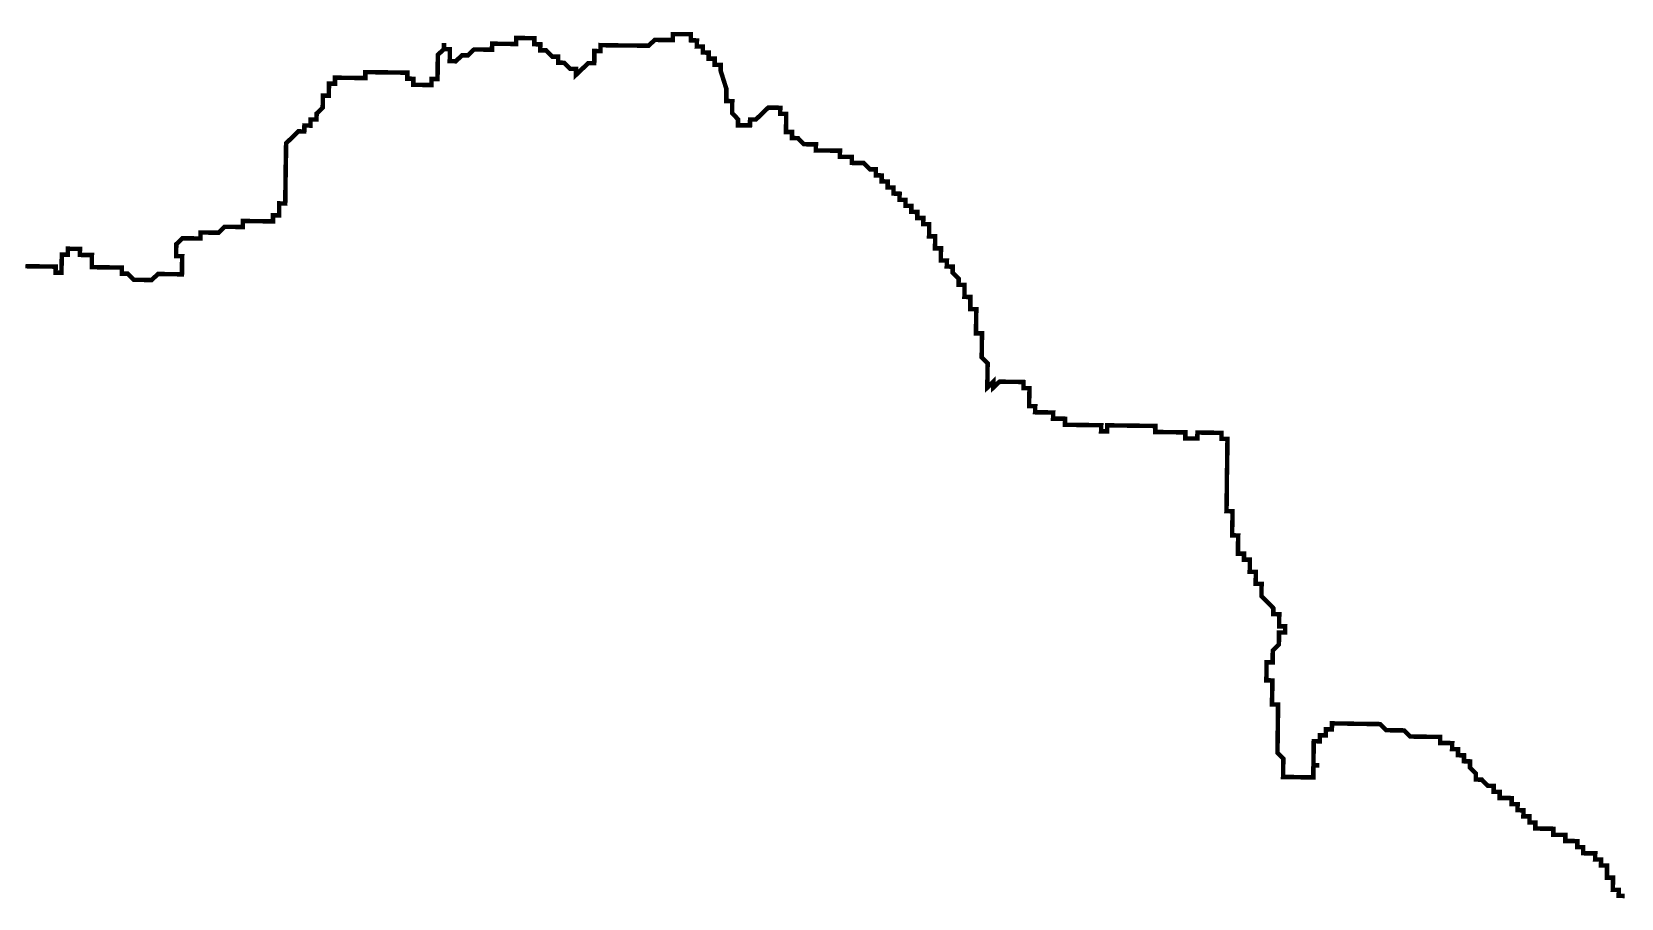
# Model space of a CAD drawing. Header units: metres. Extents: x 257673 to 289848, y 2129691 to 2228029.
# Drawn here: x 266441 to 267493, y 2168180 to 2168753 of the extents above; entities that cross this region are included whole.
import ezdxf

# ---------------------------------------------------------------- set-up
doc = ezdxf.new("R2010")
doc.units = ezdxf.units.M
doc.header["$MEASUREMENT"] = 0
doc.layers.add('HAZARDS LINE', color=1, linetype='Continuous')

msp = doc.modelspace()

# ---------------------------------------------------------------- linework, layer by layer
at = {"layer": 'HAZARDS LINE', "lineweight": 18}
msp.add_lwpolyline([(267495.5, 2168181, 2.98, 2.98, 0), (267491.5, 2168181.1, 2.98, 2.98, 0), (267491.6, 2168185, 2.98, 2.98, 0), (267487.6, 2168185.1, 2.98, 2.98, 0), (267487.7, 2168189.1, 2.98, 2.98, 0), (267487.7, 2168193.1, 2.98, 2.98, 0), (267483.7, 2168193.1, 2.98, 2.98, 0), (267483.8, 2168197.1, 2.98, 2.98, 0), (267483.8, 2168201.1, 2.98, 2.98, 0), (267479.8, 2168201.2, 2.98, 2.98, 0), (267479.9, 2168205.1, 2.98, 2.98, 0), (267475.9, 2168205.2, 2.98, 2.98, 0), (267476, 2168209.2, 2.98, 2.98, 0), (267472, 2168209.2, 2.98, 2.98, 0), (267468, 2168209.3, 2.98, 2.98, 0), (267468, 2168213.3, 2.98, 2.98, 0), (267464.1, 2168213.3, 2.98, 2.98, 0), (267464.1, 2168217.3, 2.98, 2.98, 0), (267460.1, 2168217.4, 2.98, 2.98, 0), (267456.1, 2168217.4, 2.98, 2.98, 0), (267456.2, 2168221.4, 2.98, 2.98, 0), (267452.2, 2168221.5, 2.98, 2.98, 0), (267448.2, 2168221.5, 2.98, 2.98, 0), (267448.3, 2168225.5, 2.98, 2.98, 0), (267444.3, 2168225.6, 2.98, 2.98, 0), (267440.3, 2168225.6, 2.98, 2.98, 0), (267436.3, 2168225.7, 2.98, 2.98, 0), (267436.4, 2168229.6, 2.98, 2.98, 0), (267432.4, 2168229.7, 2.98, 2.98, 0), (267432.4, 2168233.7, 2.98, 2.98, 0), (267428.4, 2168233.7, 2.98, 2.98, 0), (267428.5, 2168237.7, 2.98, 2.98, 0), (267424.5, 2168237.8, 2.98, 2.98, 0), (267424.6, 2168241.8, 2.98, 2.98, 0), (267420.6, 2168241.8, 2.98, 2.98, 0), (267420.6, 2168245.8, 2.98, 2.98, 0), (267416.7, 2168245.9, 2.98, 2.98, 0), (267412.7, 2168245.9, 2.98, 2.98, 0), (267412.7, 2168249.9, 2.98, 2.98, 0), (267408.7, 2168250, 2.98, 2.98, 0), (267408.8, 2168253.9, 2.98, 2.98, 0), (267404.8, 2168254, 2.98, 2.98, 0), (267400.9, 2168258, 2.98, 2.98, 0), (267396.9, 2168258.1, 2.98, 2.98, 0), (267396.9, 2168262.1, 2.98, 2.98, 0), (267393, 2168266.1, 2.98, 2.98, 0), (267393.1, 2168270.1, 2.98, 2.98, 0), (267389.1, 2168270.2, 2.98, 2.98, 0), (267389.1, 2168274.1, 2.98, 2.98, 0), (267385.1, 2168274.2, 2.98, 2.98, 0), (267385.2, 2168278.2, 2.98, 2.98, 0), (267381.2, 2168278.2, 2.98, 2.98, 0), (267381.3, 2168282.2, 2.98, 2.98, 0), (267377.3, 2168282.3, 2.98, 2.98, 0), (267373.3, 2168282.3, 2.98, 2.98, 0), (267373.3, 2168286.3, 2.98, 2.98, 0), (267369.4, 2168286.4, 2.98, 2.98, 0), (267365.4, 2168286.4, 2.98, 2.98, 0), (267361.4, 2168286.5, 2.98, 2.98, 0), (267357.4, 2168286.5, 2.98, 2.98, 0), (267353.4, 2168286.6, 2.98, 2.98, 0), (267349.5, 2168290.6, 2.98, 2.98, 0), (267345.5, 2168290.7, 2.98, 2.98, 0), (267341.5, 2168290.7, 2.98, 2.98, 0), (267337.5, 2168290.8, 2.98, 2.98, 0), (267333.6, 2168294.8, 2.98, 2.98, 0), (267329.6, 2168294.9, 2.98, 2.98, 0), (267325.6, 2168294.9, 2.98, 2.98, 0), (267321.6, 2168295, 2.98, 2.98, 0), (267317.6, 2168295, 2.98, 2.98, 0), (267313.7, 2168295.1, 2.98, 2.98, 0), (267309.7, 2168295.2, 2.98, 2.98, 0), (267305.7, 2168295.2, 2.98, 2.98, 0), (267301.7, 2168295.3, 2.98, 2.98, 0), (267301.6, 2168291.3, 2.98, 2.98, 0), (267297.7, 2168291.3, 2.98, 2.98, 0), (267297.6, 2168287.3, 2.98, 2.98, 0), (267293.6, 2168287.4, 2.98, 2.98, 0), (267293.6, 2168283.4, 2.98, 2.98, 0), (267289.6, 2168283.5, 2.98, 2.98, 0), (267289.5, 2168279.5, 2.98, 2.98, 0), (267289.5, 2168275.5, 2.98, 2.98, 0), (267289.4, 2168271.5, 2.98, 2.98, 0), (267289.4, 2168267.5, 2.98, 2.98, 0), (267293.3, 2168267.5, 2.98, 2.98, 0), (267289.4, 2168267.5, 2.98, 2.98, 0), (267289.3, 2168263.5, 2.98, 2.98, 0), (267289.3, 2168259.5, 2.98, 2.98, 0), (267285.3, 2168259.6, 2.98, 2.98, 0), (267281.3, 2168259.6, 2.98, 2.98, 0), (267277.3, 2168259.7, 2.98, 2.98, 0), (267273.3, 2168259.8, 2.98, 2.98, 0), (267269.3, 2168259.8, 2.98, 2.98, 0), (267269.4, 2168263.8, 2.98, 2.98, 0), (267269.4, 2168267.8, 2.98, 2.98, 0), (267269.5, 2168271.8, 2.98, 2.98, 0), (267265.6, 2168275.8, 2.98, 2.98, 0), (267265.6, 2168279.8, 2.98, 2.98, 0), (267265.7, 2168283.8, 2.98, 2.98, 0), (267265.7, 2168287.8, 2.98, 2.98, 0), (267265.8, 2168291.8, 2.98, 2.98, 0), (267265.8, 2168295.7, 2.98, 2.98, 0), (267265.9, 2168299.7, 2.98, 2.98, 0), (267265.9, 2168303.7, 2.98, 2.98, 0), (267266, 2168307.7, 2.98, 2.98, 0), (267262, 2168307.8, 2.98, 2.98, 0), (267262, 2168311.7, 2.98, 2.98, 0), (267262.1, 2168315.7, 2.98, 2.98, 0), (267262.2, 2168319.7, 2.98, 2.98, 0), (267262.2, 2168323.7, 2.98, 2.98, 0), (267258.2, 2168323.8, 2.98, 2.98, 0), (267258.3, 2168327.7, 2.98, 2.98, 0), (267258.3, 2168331.7, 2.98, 2.98, 0), (267258.4, 2168335.7, 2.98, 2.98, 0), (267262.4, 2168335.7, 2.98, 2.98, 0), (267262.4, 2168339.7, 2.98, 2.98, 0), (267262.5, 2168343.6, 2.98, 2.98, 0), (267266.5, 2168347.6, 2.98, 2.98, 0), (267266.6, 2168351.6, 2.98, 2.98, 0), (267266.6, 2168355.5, 2.98, 2.98, 0), (267270.6, 2168355.5, 2.98, 2.98, 0), (267270.7, 2168359.5, 2.98, 2.98, 0), (267266.7, 2168359.5, 2.98, 2.98, 0), (267266.7, 2168363.5, 2.98, 2.98, 0), (267266.8, 2168367.5, 2.98, 2.98, 0), (267262.8, 2168367.6, 2.98, 2.98, 0), (267262.9, 2168371.5, 2.98, 2.98, 0), (267258.9, 2168375.6, 2.98, 2.98, 0), (267255, 2168379.6, 2.98, 2.98, 0), (267255, 2168383.6, 2.98, 2.98, 0), (267255.1, 2168387.6, 2.98, 2.98, 0), (267251.1, 2168387.7, 2.98, 2.98, 0), (267251.2, 2168391.6, 2.98, 2.98, 0), (267251.2, 2168395.6, 2.98, 2.98, 0), (267247.2, 2168395.7, 2.98, 2.98, 0), (267247.3, 2168399.7, 2.98, 2.98, 0), (267247.3, 2168403.7, 2.98, 2.98, 0), (267243.4, 2168403.7, 2.98, 2.98, 0), (267243.4, 2168407.7, 2.98, 2.98, 0), (267239.4, 2168407.7, 2.98, 2.98, 0), (267239.5, 2168411.7, 2.98, 2.98, 0), (267239.5, 2168415.7, 2.98, 2.98, 0), (267239.6, 2168419.7, 2.98, 2.98, 0), (267235.6, 2168419.8, 2.98, 2.98, 0), (267235.6, 2168423.7, 2.98, 2.98, 0), (267235.7, 2168427.7, 2.98, 2.98, 0), (267235.8, 2168431.7, 2.98, 2.98, 0), (267235.8, 2168435.7, 2.98, 2.98, 0), (267231.8, 2168435.8, 2.98, 2.98, 0), (267231.9, 2168439.8, 2.98, 2.98, 0), (267231.9, 2168443.7, 2.98, 2.98, 0), (267232, 2168447.7, 2.98, 2.98, 0), (267232, 2168451.7, 2.98, 2.98, 0), (267232.1, 2168455.7, 2.98, 2.98, 0), (267232.1, 2168459.7, 2.98, 2.98, 0), (267232.2, 2168463.7, 2.98, 2.98, 0), (267232.3, 2168467.7, 2.98, 2.98, 0), (267232.3, 2168471.6, 2.98, 2.98, 0), (267232.4, 2168475.6, 2.98, 2.98, 0), (267232.4, 2168479.6, 2.98, 2.98, 0), (267232.5, 2168483.6, 2.98, 2.98, 0), (267228.5, 2168483.7, 2.98, 2.98, 0), (267228.5, 2168487.6, 2.98, 2.98, 0), (267224.5, 2168487.7, 2.98, 2.98, 0), (267220.6, 2168487.8, 2.98, 2.98, 0), (267216.6, 2168487.8, 2.98, 2.98, 0), (267212.6, 2168487.9, 2.98, 2.98, 0), (267212.5, 2168483.9, 2.98, 2.98, 0), (267208.5, 2168483.9, 2.98, 2.98, 0), (267204.6, 2168484, 2.98, 2.98, 0), (267204.6, 2168488, 2.98, 2.98, 0), (267200.6, 2168488, 2.98, 2.98, 0), (267196.6, 2168488.1, 2.98, 2.98, 0), (267192.7, 2168488.1, 2.98, 2.98, 0), (267188.7, 2168488.2, 2.98, 2.98, 0), (267184.7, 2168488.2, 2.98, 2.98, 0), (267184.7, 2168492.2, 2.98, 2.98, 0), (267180.8, 2168492.3, 2.98, 2.98, 0), (267176.8, 2168492.3, 2.98, 2.98, 0), (267172.8, 2168492.4, 2.98, 2.98, 0), (267168.8, 2168492.4, 2.98, 2.98, 0), (267164.8, 2168492.5, 2.98, 2.98, 0), (267160.8, 2168492.5, 2.98, 2.98, 0), (267156.8, 2168492.6, 2.98, 2.98, 0), (267152.8, 2168492.7, 2.98, 2.98, 0), (267152.8, 2168488.7, 2.98, 2.98, 0), (267148.8, 2168488.7, 2.98, 2.98, 0), (267148.9, 2168492.7, 2.98, 2.98, 0), (267144.9, 2168492.8, 2.98, 2.98, 0), (267140.9, 2168492.8, 2.98, 2.98, 0), (267136.9, 2168492.9, 2.98, 2.98, 0), (267132.9, 2168492.9, 2.98, 2.98, 0), (267128.9, 2168493, 2.98, 2.98, 0), (267124.9, 2168493, 2.98, 2.98, 0), (267125, 2168497, 2.98, 2.98, 0), (267121, 2168497.1, 2.98, 2.98, 0), (267117, 2168497.1, 2.98, 2.98, 0), (267117.1, 2168501.1, 2.98, 2.98, 0), (267113.1, 2168501.2, 2.98, 2.98, 0), (267109.1, 2168501.2, 2.98, 2.98, 0), (267105.1, 2168501.3, 2.98, 2.98, 0), (267105.2, 2168505.3, 2.98, 2.98, 0), (267101.2, 2168505.3, 2.98, 2.98, 0), (267101.2, 2168509.3, 2.98, 2.98, 0), (267101.3, 2168513.3, 2.98, 2.98, 0), (267101.4, 2168517.3, 2.98, 2.98, 0), (267097.4, 2168517.3, 2.98, 2.98, 0), (267097.4, 2168521.3, 2.98, 2.98, 0), (267093.4, 2168521.4, 2.98, 2.98, 0), (267089.4, 2168521.4, 2.98, 2.98, 0), (267085.5, 2168521.5, 2.98, 2.98, 0), (267081.5, 2168521.5, 2.98, 2.98, 0), (267077.4, 2168517.6, 2.98, 2.98, 0), (267077.5, 2168521.6, 2.98, 2.98, 0), (267073.4, 2168517.6, 2.98, 2.98, 0), (267073.5, 2168521.6, 2.98, 2.98, 0), (267073.6, 2168525.6, 2.98, 2.98, 0), (267073.6, 2168529.6, 2.98, 2.98, 0), (267073.7, 2168533.6, 2.98, 2.98, 0), (267069.7, 2168537.6, 2.98, 2.98, 0), (267069.8, 2168541.6, 2.98, 2.98, 0), (267069.8, 2168545.6, 2.98, 2.98, 0), (267069.9, 2168549.6, 2.98, 2.98, 0), (267069.9, 2168553.6, 2.98, 2.98, 0), (267066, 2168553.6, 2.98, 2.98, 0), (267066, 2168557.6, 2.98, 2.98, 0), (267066.1, 2168565.6, 2.98, 2.98, 0), (267066.2, 2168569.6, 2.98, 2.98, 0), (267062.2, 2168569.6, 2.98, 2.98, 0), (267062.2, 2168573.6, 2.98, 2.98, 0), (267062.3, 2168577.6, 2.98, 2.98, 0), (267058.3, 2168577.7, 2.98, 2.98, 0), (267058.4, 2168581.6, 2.98, 2.98, 0), (267058.4, 2168585.6, 2.98, 2.98, 0), (267054.4, 2168585.7, 2.98, 2.98, 0), (267054.5, 2168589.7, 2.98, 2.98, 0), (267050.5, 2168593.7, 2.98, 2.98, 0), (267050.6, 2168597.7, 2.98, 2.98, 0), (267046.6, 2168597.8, 2.98, 2.98, 0), (267046.7, 2168601.7, 2.98, 2.98, 0), (267042.7, 2168601.8, 2.98, 2.98, 0), (267042.7, 2168605.8, 2.98, 2.98, 0), (267042.8, 2168609.8, 2.98, 2.98, 0), (267038.8, 2168609.8, 2.98, 2.98, 0), (267038.9, 2168613.8, 2.98, 2.98, 0), (267038.9, 2168617.8, 2.98, 2.98, 0), (267034.9, 2168617.8, 2.98, 2.98, 0), (267035, 2168621.8, 2.98, 2.98, 0), (267035, 2168625.8, 2.98, 2.98, 0), (267031, 2168625.9, 2.98, 2.98, 0), (267031.1, 2168629.9, 2.98, 2.98, 0), (267027.1, 2168629.9, 2.98, 2.98, 0), (267027.2, 2168633.9, 2.98, 2.98, 0), (267023.2, 2168634, 2.98, 2.98, 0), (267023.2, 2168637.9, 2.98, 2.98, 0), (267019.3, 2168638, 2.98, 2.98, 0), (267019.3, 2168642, 2.98, 2.98, 0), (267015.3, 2168642, 2.98, 2.98, 0), (267015.4, 2168646, 2.98, 2.98, 0), (267011.4, 2168646.1, 2.98, 2.98, 0), (267011.4, 2168650.1, 2.98, 2.98, 0), (267007.5, 2168650.1, 2.98, 2.98, 0), (267007.5, 2168654.1, 2.98, 2.98, 0), (267003.5, 2168654.2, 2.98, 2.98, 0), (267003.6, 2168658.1, 2.98, 2.98, 0), (266999.6, 2168658.2, 2.98, 2.98, 0), (266999.6, 2168662.2, 2.98, 2.98, 0), (266995.7, 2168662.2, 2.98, 2.98, 0), (266991.7, 2168666.3, 2.98, 2.98, 0), (266987.7, 2168666.3, 2.98, 2.98, 0), (266983.8, 2168666.4, 2.98, 2.98, 0), (266983.8, 2168670.4, 2.98, 2.98, 0), (266979.8, 2168670.4, 2.98, 2.98, 0), (266975.8, 2168670.5, 2.98, 2.98, 0), (266975.9, 2168674.5, 2.98, 2.98, 0), (266971.9, 2168674.5, 2.98, 2.98, 0), (266967.9, 2168674.6, 2.98, 2.98, 0), (266963.9, 2168674.6, 2.98, 2.98, 0), (266959.9, 2168674.7, 2.98, 2.98, 0), (266960, 2168678.7, 2.98, 2.98, 0), (266956, 2168678.7, 2.98, 2.98, 0), (266952, 2168678.8, 2.98, 2.98, 0), (266948.1, 2168682.8, 2.98, 2.98, 0), (266944.1, 2168682.9, 2.98, 2.98, 0), (266944.2, 2168686.9, 2.98, 2.98, 0), (266940.2, 2168686.9, 2.98, 2.98, 0), (266940.2, 2168690.9, 2.98, 2.98, 0), (266940.3, 2168694.9, 2.98, 2.98, 0), (266940.3, 2168698.9, 2.98, 2.98, 0), (266936.3, 2168698.9, 2.98, 2.98, 0), (266936.4, 2168702.9, 2.98, 2.98, 0), (266932.4, 2168703, 2.98, 2.98, 0), (266928.4, 2168703, 2.98, 2.98, 0), (266920.3, 2168695.2, 2.98, 2.98, 0), (266916.4, 2168695.2, 2.98, 2.98, 0), (266916.3, 2168691.2, 2.98, 2.98, 0), (266912.3, 2168691.3, 2.98, 2.98, 0), (266908.3, 2168691.3, 2.98, 2.98, 0), (266908.4, 2168695.3, 2.98, 2.98, 0), (266904.5, 2168699.4, 2.98, 2.98, 0), (266904.5, 2168703.3, 2.98, 2.98, 0), (266904.6, 2168707.3, 2.98, 2.98, 0), (266900.6, 2168707.4, 2.98, 2.98, 0), (266900.7, 2168715.4, 2.98, 2.98, 0), (266896.9, 2168727.4, 2.98, 2.98, 0), (266896.9, 2168731.4, 2.98, 2.98, 0), (266892.9, 2168731.4, 2.98, 2.98, 0), (266893, 2168735.4, 2.98, 2.98, 0), (266889, 2168735.4, 2.98, 2.98, 0), (266889, 2168739.4, 2.98, 2.98, 0), (266885.1, 2168739.5, 2.98, 2.98, 0), (266885.1, 2168743.5, 2.98, 2.98, 0), (266881.1, 2168743.5, 2.98, 2.98, 0), (266881.2, 2168747.5, 2.98, 2.98, 0), (266877.2, 2168747.6, 2.98, 2.98, 0), (266877.2, 2168751.6, 2.98, 2.98, 0), (266873.3, 2168751.6, 2.98, 2.98, 0), (266869.3, 2168751.7, 2.98, 2.98, 0), (266865.3, 2168751.7, 2.98, 2.98, 0), (266865.2, 2168747.7, 2.98, 2.98, 0), (266861.3, 2168747.8, 2.98, 2.98, 0), (266857.3, 2168747.8, 2.98, 2.98, 0), (266853.3, 2168747.9, 2.98, 2.98, 0), (266849.2, 2168744, 2.98, 2.98, 0), (266845.3, 2168744, 2.98, 2.98, 0), (266841.3, 2168744.1, 2.98, 2.98, 0), (266837.3, 2168744.1, 2.98, 2.98, 0), (266833.3, 2168744.2, 2.98, 2.98, 0), (266829.3, 2168744.2, 2.98, 2.98, 0), (266825.3, 2168744.3, 2.98, 2.98, 0), (266821.3, 2168744.3, 2.98, 2.98, 0), (266817.4, 2168744.4, 2.98, 2.98, 0), (266817.3, 2168740.4, 2.98, 2.98, 0), (266813.3, 2168740.5, 2.98, 2.98, 0), (266813.3, 2168736.5, 2.98, 2.98, 0), (266813.2, 2168732.5, 2.98, 2.98, 0), (266809.2, 2168732.5, 2.98, 2.98, 0), (266805.2, 2168728.6, 2.98, 2.98, 0), (266801.1, 2168724.7, 2.98, 2.98, 0), (266801.2, 2168728.7, 2.98, 2.98, 0), (266797.2, 2168728.7, 2.98, 2.98, 0), (266793.3, 2168732.7, 2.98, 2.98, 0), (266789.3, 2168732.8, 2.98, 2.98, 0), (266789.3, 2168736.8, 2.98, 2.98, 0), (266785.4, 2168736.8, 2.98, 2.98, 0), (266781.4, 2168740.9, 2.98, 2.98, 0), (266777.4, 2168740.9, 2.98, 2.98, 0), (266777.5, 2168744.9, 2.98, 2.98, 0), (266773.5, 2168745, 2.98, 2.98, 0), (266773.6, 2168749, 2.98, 2.98, 0), (266769.6, 2168749, 2.98, 2.98, 0), (266765.6, 2168749.1, 2.98, 2.98, 0), (266761.6, 2168749.1, 2.98, 2.98, 0), (266761.5, 2168745.1, 2.98, 2.98, 0), (266757.6, 2168745.2, 2.98, 2.98, 0), (266753.6, 2168745.2, 2.98, 2.98, 0), (266749.6, 2168745.3, 2.98, 2.98, 0), (266745.6, 2168745.4, 2.98, 2.98, 0), (266745.5, 2168741.4, 2.98, 2.98, 0), (266741.6, 2168741.4, 2.98, 2.98, 0), (266737.6, 2168741.5, 2.98, 2.98, 0), (266733.6, 2168741.5, 2.98, 2.98, 0), (266729.5, 2168737.6, 2.98, 2.98, 0), (266725.6, 2168737.6, 2.98, 2.98, 0), (266721.5, 2168733.7, 2.98, 2.98, 0), (266717.5, 2168733.8, 2.98, 2.98, 0), (266717.6, 2168737.8, 2.98, 2.98, 0), (266717.6, 2168741.7, 2.98, 2.98, 0), (266713.7, 2168741.8, 2.98, 2.98, 0), (266713.7, 2168745.8, 2.98, 2.98, 0), (266713.7, 2168741.8, 2.98, 2.98, 0), (266709.6, 2168737.9, 2.98, 2.98, 0), (266709.6, 2168733.9, 2.98, 2.98, 0), (266709.5, 2168729.9, 2.98, 2.98, 0), (266709.5, 2168725.9, 2.98, 2.98, 0), (266709.4, 2168721.9, 2.98, 2.98, 0), (266705.4, 2168722, 2.98, 2.98, 0), (266705.4, 2168718, 2.98, 2.98, 0), (266701.4, 2168718, 2.98, 2.98, 0), (266697.4, 2168718.1, 2.98, 2.98, 0), (266693.4, 2168718.1, 2.98, 2.98, 0), (266693.5, 2168722.1, 2.98, 2.98, 0), (266689.5, 2168722.2, 2.98, 2.98, 0), (266689.5, 2168726.2, 2.98, 2.98, 0), (266685.5, 2168726.2, 2.98, 2.98, 0), (266681.6, 2168726.3, 2.98, 2.98, 0), (266677.6, 2168726.3, 2.98, 2.98, 0), (266673.6, 2168726.4, 2.98, 2.98, 0), (266669.6, 2168726.4, 2.98, 2.98, 0), (266665.6, 2168726.5, 2.98, 2.98, 0), (266661.6, 2168726.5, 2.98, 2.98, 0), (266661.6, 2168722.6, 2.98, 2.98, 0), (266657.6, 2168722.6, 2.98, 2.98, 0), (266653.6, 2168722.7, 2.98, 2.98, 0), (266649.6, 2168722.7, 2.98, 2.98, 0), (266645.6, 2168722.8, 2.98, 2.98, 0), (266641.6, 2168722.8, 2.98, 2.98, 0), (266641.6, 2168718.8, 2.98, 2.98, 0), (266637.6, 2168718.9, 2.98, 2.98, 0), (266637.5, 2168714.9, 2.98, 2.98, 0), (266637.5, 2168710.9, 2.98, 2.98, 0), (266633.5, 2168711, 2.98, 2.98, 0), (266633.5, 2168707, 2.98, 2.98, 0), (266633.4, 2168703, 2.98, 2.98, 0), (266629.4, 2168699.1, 2.98, 2.98, 0), (266629.3, 2168695.1, 2.98, 2.98, 0), (266625.3, 2168695.1, 2.98, 2.98, 0), (266625.3, 2168691.1, 2.98, 2.98, 0), (266621.3, 2168691.2, 2.98, 2.98, 0), (266621.2, 2168687.2, 2.98, 2.98, 0), (266617.2, 2168687.3, 2.98, 2.98, 0), (266613.2, 2168683.3, 2.98, 2.98, 0), (266609.2, 2168679.4, 2.98, 2.98, 0), (266609.1, 2168675.4, 2.98, 2.98, 0), (266609.1, 2168671.4, 2.98, 2.98, 0), (266609, 2168667.4, 2.98, 2.98, 0), (266608.9, 2168663.5, 2.98, 2.98, 0), (266608.9, 2168659.5, 2.98, 2.98, 0), (266608.8, 2168655.5, 2.98, 2.98, 0), (266608.8, 2168651.5, 2.98, 2.98, 0), (266608.7, 2168647.5, 2.98, 2.98, 0), (266608.7, 2168643.5, 2.98, 2.98, 0), (266608.6, 2168639.5, 2.98, 2.98, 0), (266604.6, 2168639.6, 2.98, 2.98, 0), (266604.6, 2168635.6, 2.98, 2.98, 0), (266604.5, 2168631.6, 2.98, 2.98, 0), (266600.5, 2168631.7, 2.98, 2.98, 0), (266600.5, 2168627.7, 2.98, 2.98, 0), (266596.5, 2168627.7, 2.98, 2.98, 0), (266592.5, 2168627.8, 2.98, 2.98, 0), (266588.5, 2168627.8, 2.98, 2.98, 0), (266584.5, 2168627.9, 2.98, 2.98, 0), (266580.6, 2168627.9, 2.98, 2.98, 0), (266580.5, 2168624, 2.98, 2.98, 0), (266576.5, 2168624, 2.98, 2.98, 0), (266572.5, 2168624.1, 2.98, 2.98, 0), (266568.5, 2168624.1, 2.98, 2.98, 0), (266564.5, 2168620.2, 2.98, 2.98, 0), (266560.5, 2168620.2, 2.98, 2.98, 0), (266556.5, 2168620.3, 2.98, 2.98, 0), (266552.5, 2168620.3, 2.98, 2.98, 0), (266552.5, 2168616.4, 2.98, 2.98, 0), (266548.5, 2168616.4, 2.98, 2.98, 0), (266544.5, 2168616.5, 2.98, 2.98, 0), (266540.5, 2168616.5, 2.98, 2.98, 0), (266536.5, 2168612.6, 2.98, 2.98, 0), (266536.4, 2168608.6, 2.98, 2.98, 0), (266536.4, 2168604.6, 2.98, 2.98, 0), (266540.4, 2168604.6, 2.98, 2.98, 0), (266540.3, 2168600.6, 2.98, 2.98, 0), (266540.3, 2168596.6, 2.98, 2.98, 0), (266540.2, 2168592.6, 2.98, 2.98, 0), (266536.2, 2168592.7, 2.98, 2.98, 0), (266532.2, 2168592.7, 2.98, 2.98, 0), (266528.3, 2168592.8, 2.98, 2.98, 0), (266524.3, 2168592.8, 2.98, 2.98, 0), (266520.2, 2168588.9, 2.98, 2.98, 0), (266516.2, 2168588.9, 2.98, 2.98, 0), (266512.3, 2168589, 2.98, 2.98, 0), (266508.3, 2168589, 2.98, 2.98, 0), (266504.3, 2168593.1, 2.98, 2.98, 0), (266500.4, 2168593.1, 2.98, 2.98, 0), (266500.4, 2168597.1, 2.98, 2.98, 0), (266496.4, 2168597.2, 2.98, 2.98, 0), (266492.4, 2168597.2, 2.98, 2.98, 0), (266488.4, 2168597.3, 2.98, 2.98, 0), (266484.5, 2168597.3, 2.98, 2.98, 0), (266480.5, 2168597.4, 2.98, 2.98, 0), (266480.5, 2168601.4, 2.98, 2.98, 0), (266480.6, 2168605.4, 2.98, 2.98, 0), (266476.6, 2168605.4, 2.98, 2.98, 0), (266472.6, 2168605.5, 2.98, 2.98, 0), (266472.7, 2168609.5, 2.98, 2.98, 0), (266468.7, 2168609.5, 2.98, 2.98, 0), (266464.7, 2168609.6, 2.98, 2.98, 0), (266464.6, 2168605.6, 2.98, 2.98, 0), (266460.7, 2168605.6, 2.98, 2.98, 0), (266460.6, 2168601.6, 2.98, 2.98, 0), (266460.5, 2168597.7, 2.98, 2.98, 0), (266460.5, 2168593.7, 2.98, 2.98, 0), (266456.5, 2168593.7, 2.98, 2.98, 0), (266456.6, 2168597.7, 2.98, 2.98, 0), (266452.6, 2168597.8, 2.98, 2.98, 0), (266448.6, 2168597.8, 2.98, 2.98, 0), (266444.6, 2168597.9, 2.98, 2.98, 0), (266440.6, 2168597.9, 2.98, 2.98, 0), (266436.6, 2168598, 2.98, 2.98, 0)], format="xyseb", dxfattribs=at)

doc.saveas('drawing.dxf')
